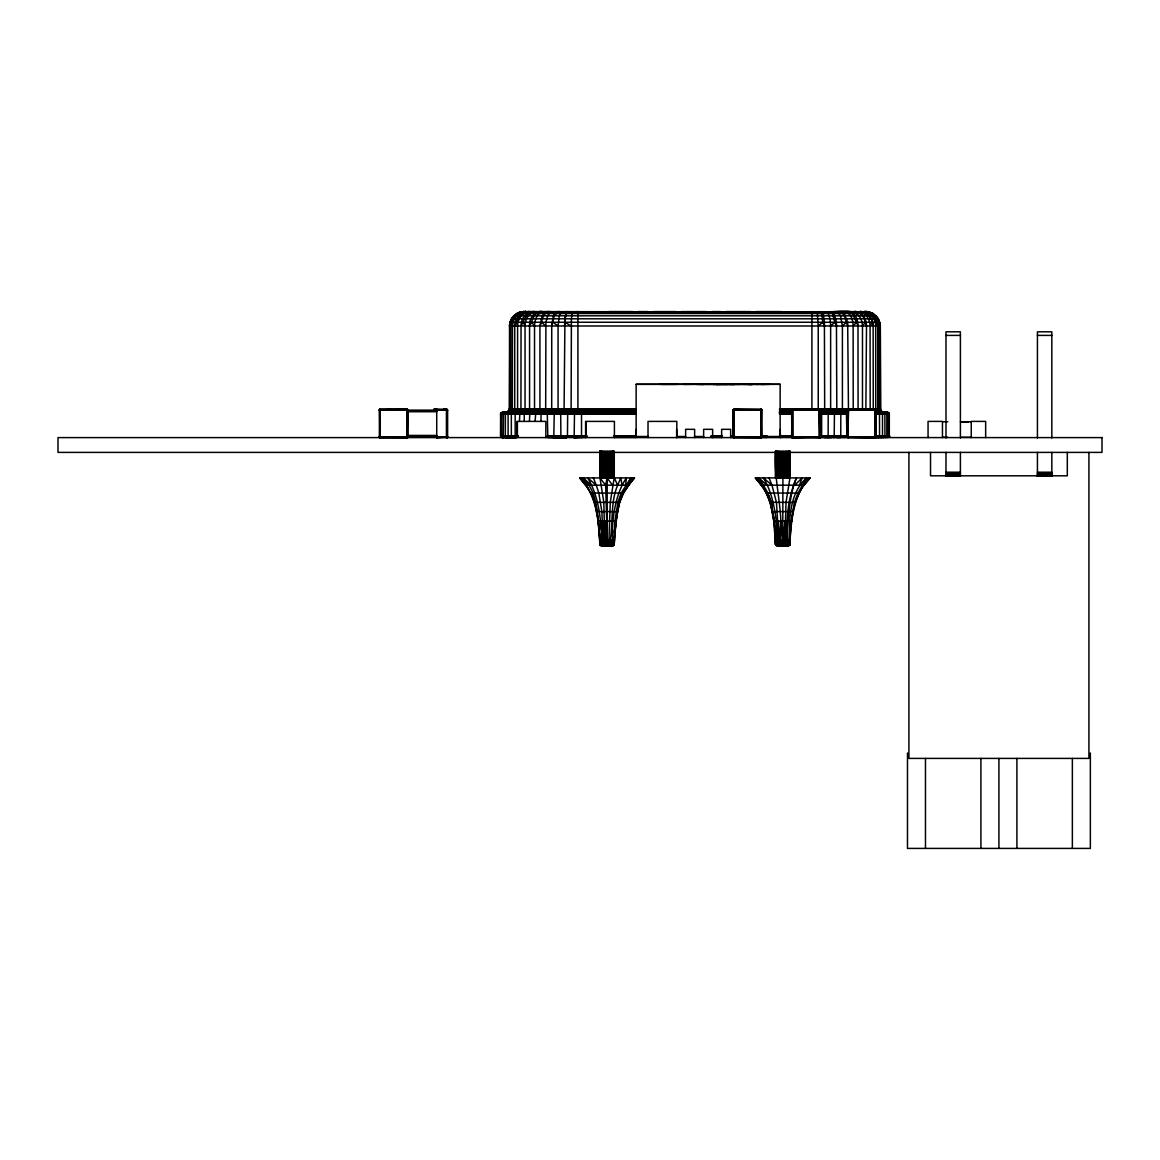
<?xml version="1.0" encoding="UTF-8"?>
<svg xmlns="http://www.w3.org/2000/svg" width="1160" height="1160" viewBox="0 0 1160 1160"><rect width="100%" height="100%" fill="white"/><g stroke="black" fill="none" stroke-linecap="round" stroke-linejoin="round"><path stroke-width="1.5" d="M629.894 481.545L633.577 477.92L623.587 493.058L619.701 502.352L617.526 511.603L613.249 545.055L605.737 545.447L604.838 542.01L603.809 502.352L599.981 477.92L599.894 451.124L600.126 477.92L600.3 465.407M613.35 451.124L613.321 477.92L612.726 451.124M760.786 437.639L761.54 436.87L761.322 409.697L733.874 409.219L733.091 409.959L733.395 437.61L761.047 437.885L761.859 436.87L733.062 436.87L733.091 410.234L734.135 409.147L734.135 437.914M789.032 451.124L788.988 477.92L788.409 451.124M789.728 451.124L789.713 477.92L789.337 451.124M612.248 451.124L612.175 477.92L611.436 451.124M761.729 483.981L756.262 477.92C771.356 494.986 774.445 517.984 775.474 539.878L777.345 545.591L771.429 502.352L767.949 493.058L763.396 485.185L756.262 477.92L766.514 493.058L770.327 502.352L773.764 521.101L775.562 544.518L777.591 545.591M787.93 451.124L787.857 477.92L787.118 451.124M806.881 480.341L809.26 477.92C792.28 496.291 791.598 522.348 789.38 545.447C787.234 546.505 790.598 541.618 790.047 539.878L775.474 539.878M600.242 451.124L600.126 477.92L600.111 451.124M610.798 451.124L610.682 477.92L609.855 451.124M775.924 451.124L775.808 477.92L776.185 451.124M786.48 451.124L786.364 477.92L785.523 451.124M775.996 542.01L775.576 541.299L775.736 545.055L775.996 539.878L775.533 540.589C776.011 547.549 776.866 546.302 775.547 539.878L775.779 545.055L789.771 545.055L791.207 521.101L794.426 502.352L798.008 493.058L806.519 477.92C788.38 494.32 789.308 522.101 789.061 544.518L789.916 544.518L789.974 539.878C788.728 545.722 789.394 548.143 789.974 540.589L789.525 539.878C791.555 549.419 777.997 543.779 778.534 545.591M599.88 477.92L600.01 451.124L599.88 477.92L605.665 485.185L607.419 545.447M609.116 451.124L608.942 477.92L608.087 451.124M775.793 451.124L775.808 477.92L775.692 451.124C773.01 482.473 785.262 514.112 779.332 545.273L781.376 545.273L778.882 539.878C775.59 518.781 774.909 496.639 763.367 477.92L771.965 485.185L776.446 502.352L778.955 542.01L781.028 545.591L776.127 545.447L775.576 541.299L775.634 544.794L789.887 544.794L789.945 541.299L789.51 542.01M784.798 451.124L784.624 477.92L783.768 451.124M601.909 545.591L600.068 545.055L599.43 533.049M601.039 451.124L600.851 477.92L600.547 451.124M604.041 545.591L604.838 542.01L607.086 539.878L607.289 451.124M776.721 451.124L776.518 477.92L776.229 451.124M781.318 544.518L782.754 539.878L782.971 451.124M778.186 521.101L780.753 539.878L783.102 545.447M602.228 451.124L601.982 477.92L601.518 451.124M603.736 451.124L603.476 477.92L602.852 451.124M605.462 451.124L605.215 477.92L604.462 451.124M604.838 542.01L606.926 539.878L607.086 521.101M777.91 451.124L777.664 477.92L777.2 451.124M779.404 451.124L779.158 477.92L778.534 451.124M781.144 451.124L780.897 477.92L780.143 451.124M635.52 411.916L551.333 411.336L545.736 412.264L506.848 412.264L551.333 411.336L556.075 412.395L566.834 412.395L571.111 411.336L571.401 318.797L572.257 312.083L577.912 311.59L577.912 412.395L635.52 412.264M635.52 412.641L581.523 412.641C570.764 413.859 556.075 409.857 547.288 414.192L547.853 437.537L566.152 437.596L567.457 435.798L574.142 437.596L574.505 412.916L581.523 412.395L581.523 437.537M789.597 451.124L789.96 477.92L786.031 502.352L784.885 539.878L783.13 544.518M789.931 542.01L789.728 545.055L789.931 542.01L775.562 542.01L775.634 544.794M512.343 409.726L512.459 325.989C511.575 318.435 518.505 311.59 525.929 311.59C519.419 313.185 514.678 319.29 514.721 325.989L514.721 408.798L513.75 411.336L511.4 412.395M776.606 474.338L776.518 477.92L776.489 451.124M586.916 436.697L567.457 435.798L567.689 412.452L502.933 412.641L501.743 414.192L501.743 435.798L502.831 437.596L501.86 437.537L500.525 435.798L500.584 413.728L501.048 412.916L635.52 412.916M607.448 544.518L608.942 539.878L610.276 502.352L614.176 477.92L614.278 451.124L614.278 477.92L617.671 485.185C609.522 504.31 613.973 525.987 609.072 545.447M564.05 412.264L564.949 318.797L566.66 312.083L572.257 312.083L541.299 312.083C536.297 314.664 534.659 320.755 534.528 325.989L534.528 408.798L533.861 411.336L532.237 412.395M611.305 545.591C612.495 544.258 604.969 546.259 602.33 545.591C595.718 536.63 602.823 488.897 580.58 477.92L590.976 493.058L594.761 502.352L598.168 521.101L599.88 544.518L601.3 545.591M608.42 545.447L608.522 544.518M777.157 545.562L784.087 545.447L784.204 544.518M784.87 545.055C789.38 523.058 787.538 499.322 796.47 477.92C787.495 498.626 785.523 522.391 787.973 544.518L784.755 545.447M506.267 412.395L509.124 411.336L509.849 408.798L507.196 412.264L509.805 411.336L510.835 408.798L510.835 325.989C510.791 318.681 516.78 312.083 524.102 311.59L520.188 312.083L869.652 312.083L524.102 311.59C516.33 311.445 509.472 318.217 509.515 325.989L509.486 409.726L509.849 325.989C509.863 319.667 514.242 313.736 520.39 312.083M828.211 414.192L821.657 414.192L846.872 414.192L847.163 412.916L821.57 412.916L846.438 412.641L846.872 435.798L821.657 435.798L820.743 437.596L821.642 436.262L821.657 414.192C820.831 411.365 828.733 411.452 828.211 414.192L828.139 436.697L827.878 437.537L824.31 437.566M564.949 318.797L564.572 325.989M560.904 437.537L560.686 412.916L581.523 412.452M571.111 411.336L577.912 412.395C572.068 407.769 552.32 419.34 558.062 408.798L558.062 325.989L559.294 315.81L561.164 312.083L567.515 311.59L565.558 315.81L564.847 322.262L571.213 325.989M612.857 545.591L614.205 544.794L615.989 521.101L619.397 502.352L623.181 493.058L633.577 477.92L622.905 493.058L619.193 502.352L615.844 521.101L614.046 545.055L612.248 545.591M847.163 412.916L823.687 412.395L834.446 412.916L834.185 437.537M560.555 435.798L566.152 437.596L554.451 437.596L553.813 435.798L554.277 412.452L525.567 412.452L524.247 414.192L524.247 421.399M503.643 413.728C504.034 411.873 506.63 412.482 505.397 414.192L505.31 437.596L503.063 437.537L502.265 437.059L503.28 435.798L503.512 413.293L505.31 412.395L518.824 412.264L520.941 409.726L521.043 325.989C520.869 318.652 526.553 310.865 534.47 311.59C528.351 313.446 525.016 319.885 525.045 325.989L525.045 408.798L524.233 411.336L522.261 412.395M551.74 325.989L553.363 315.81L555.828 312.083L558.018 311.59L554.262 315.81L551.74 325.989L551.696 409.726L551.333 411.336L541.024 414.192L541.024 421.399M604.708 521.101L606.607 539.878L614.409 539.878L613.828 544.794L614.901 521.101L617.874 502.352L621.195 493.058L630.837 477.92L627.763 485.185M835.389 412.395L840.637 412.916L840.826 413.728L840.754 436.697L840.318 437.537L836.781 437.566M635.52 414.192L500.525 414.192C502.019 410.132 507.022 414.845 509.037 410.596L635.52 410.596M543.982 412.395L545.678 408.798L545.91 322.262L547.665 315.81L550.637 311.59L520.477 312.083L514.039 315.81L511.763 318.797M820.889 437.349L846.438 437.349L846.872 435.798L844.697 437.537M571.213 408.798L567.37 409.726L566.834 412.395M541.024 414.192L541.691 412.452M567.457 414.192L569.096 412.395M612.9 545.447C610.928 527.322 613.872 495.668 626.472 477.92L625.53 485.185M786.291 545.447L788.423 539.878M539.922 325.989L542.257 315.81L545.852 312.083L548.985 311.59C542.184 312.736 542.59 321.175 539.922 325.989L539.922 408.798L537.921 412.395M500.757 436.697L501.512 412.641M535.064 421.399L535.818 412.452L517.346 412.641L515.171 414.192L515.171 435.798L515.968 437.596L512.532 437.537L511.372 435.798L511.299 412.452L508.109 414.192L508.109 435.798L509.748 437.596L515.968 437.596L508.109 435.798L505.455 436.262L505.31 437.596L515.968 437.596L508.109 435.798L505.31 437.596L503.28 435.798L500.584 436.262M588.816 489.128L580.58 477.92C596.066 495.625 598.893 519.433 599.88 542.01L614.278 542.01L614.104 545.055L600.068 545.055L600.576 539.878M614.162 533.049L614.452 529.641M789.771 534.76L789.771 545.055M790.511 526.22L790.815 522.812M635.52 408.798L509.515 408.798L509.428 409.726L509.849 408.798M527.002 412.395L528.8 411.336L529.554 408.798L529.554 325.989C528.916 318.376 535.108 310.401 542.416 311.59L539.966 312.083M524.247 414.192L525.19 412.452M565.123 318.797L565.399 315.81M519.462 421.399L519.868 412.916L517.693 412.452M509.979 324.757L511.676 318.797M515.171 414.192L516.258 412.452L511.299 412.452M875.931 436.697L876.134 435.798L889.314 435.798L889.314 414.192L888.328 412.641L889.038 435.798C895.549 437.871 864.722 437.987 876.163 436.87L847.365 436.87L847.699 409.495L875.075 409.147L875.075 437.914M514.416 412.395L516.664 411.336L517.592 408.798L517.592 325.989C517.534 319.217 522.377 312.33 529.395 311.59C521 311.431 517.766 319.754 514.721 325.989M875.38 412.409L878.381 412.452L879.497 413.728L879.556 435.798L878.54 437.537M508.109 414.192L509.312 412.452M503.063 437.537L503.28 435.798L501.99 436.697L500.83 435.798L502.411 437.596M878.381 412.452L883.673 412.452L884.877 413.728L884.935 435.798L884.08 437.349M512.459 325.989C512.401 318.637 518.447 311.779 525.929 311.59L521.304 312.083M558.062 408.798L556.365 412.264L551.333 411.336M784.914 544.518L782.754 539.878L785.131 521.101M887.719 413.728L886.907 412.641L883.673 412.452L886.022 412.395L886.835 414.192L886.835 435.798L885.544 437.537M553.813 414.192C556.611 413.757 556.757 410.698 560.686 412.916L556.452 412.452M730.916 437.059L760.974 437.074L761.54 410.234M787.336 521.101L784.885 539.878L786.567 544.518L784.914 544.794M379.334 436.87L380.262 436.87L379.334 437.407L379.509 409.465L406.899 409.147L407.943 409.959L407.421 437.784L406.899 409.147M379.885 409.857L379.726 437.407M407.841 436.87L379.885 437.262L379.523 410.031M447.209 437.639L447.528 436.87L379.189 436.87M509.849 325.989L510.342 322.262L509.515 325.989L880.324 325.989L880.803 410.596L876.148 410.596L875.075 409.465M507.819 411.916L509.515 408.798M734.135 437.639L733.381 436.87L733.758 409.857L761.54 409.465L734.135 409.19M761.322 409.291L761.815 437.146L760.786 436.87L761.047 437.885M791.584 410.234L820.381 410.234L820.236 437.407L791.903 437.639L791.584 410.234C793.005 408.422 791.903 411.307 792.135 409.335M792.527 437.392L792.28 409.857L819.293 409.697L819.844 437.407L819.583 409.19L792.005 409.567L791.613 436.87L820.062 437.639L820.337 409.959L819.293 409.465M875.626 409.291L876.163 410.234L847.365 410.234L848.192 410.089L848.236 437.074L875.075 437.146L875.597 409.335L848.438 409.465L847.51 410.234L847.902 437.407L875.278 437.61M848.293 437.117L847.902 437.813L848.438 409.959L847.394 410.234M888.415 437.349L875.38 437.349L876.017 409.697L875.843 437.639L875.075 436.87C876.902 437.929 874.133 437.784 876.119 436.87M875.742 437.262L875.698 325.989C875.742 319.16 870.711 312.765 863.91 311.59C871.972 311.01 879.236 317.942 879.149 325.989L879.149 408.798L880.193 411.336L883.92 412.395L882.948 412.264M734.135 409.465L733.091 410.234L733.207 436.87L733.091 410.234L733.874 409.77M761.714 437.407L761.018 437.784M791.758 521.101C792.889 505.122 798.616 489.302 810.188 477.92L755.334 477.92L761.279 485.185L804.242 485.185L810.188 477.92M379.189 410.234L447.528 410.234L433.985 409.291L446.44 409.147L446.44 437.914L447.485 437.146L436.726 437.813M446.44 437.813L447.528 436.87L436.726 437.407M447.528 436.87L436.726 437.146M776.185 539.878L775.779 545.055M545.678 408.798L546.882 409.726L545.316 412.395L547.505 412.916L545.142 412.452M509.515 325.989L510.24 322.262M605.665 485.185L607.086 477.92L606.245 451.124M600.735 545.447L599.88 542.01L599.995 544.794L614.205 544.794L614.278 542.01L612.915 545.591M786.987 545.591L787.437 544.518L785.798 545.591M606.607 540.589L606.477 521.101L606.926 539.878L599.749 539.878L600.358 545.055M610.61 545.447L610.407 542.01L608.942 539.878M512.01 410.596L512.459 408.798M539.922 408.798L535.949 412.395M834.62 435.798L833.387 437.537M524.668 413.728L534.02 413.728L534.774 412.452M870.174 409.726L870.072 325.989C870.13 319.623 866.143 313.562 860.024 311.59L868.666 312.083L865.679 311.59C873.364 311.547 880.164 318.289 880.034 325.989L879.802 409.726L883.238 412.395M614.205 544.794L599.88 544.518L599.88 542.01L599.952 544.794L601.242 545.591M875.351 409.219L848.438 409.697M407.174 409.219L406.899 410.234L407.943 409.959M733.874 437.885C733.018 436.522 734.396 438.103 733.395 437.074M380.001 437.885L380.262 436.87L379.334 437.407L379.987 437.914M761.293 437.784L761.685 409.712L733.062 410.234L761.511 410.031M819.293 409.959L819.685 409.857M876.076 436.262L889.256 436.262L888.705 437.059L889.038 435.798L887.893 437.349M888.705 437.059L888.981 436.262M529.554 325.989C532.614 320.798 533.426 312.025 541.067 311.59L532.44 312.083M529.554 408.798L528.438 411.336L526.625 412.395M884.08 412.641L886.907 412.641M614.162 544.794L613.118 545.562L614.278 544.518C612.553 547.824 597.009 545.635 600.779 544.518M521.043 325.989C524.291 320.334 526.321 311.619 534.47 311.59M529.105 409.726L525.045 408.798L519.462 412.395M612.683 545.562L612.987 544.518L612.03 544.794M787.93 545.591L788.8 544.794L787.712 544.794M778.955 542.01L777.881 545.055L776.852 544.518L778.882 539.878M879.556 435.798L878.381 437.537M517.592 408.798L513.227 412.395M799.443 485.185L802.154 477.92L794.745 485.185M612.306 544.518L614.104 539.878M586.916 437.349L574.142 437.596L574.476 436.697M605.636 544.518L606.607 542.01M508.167 413.728C502.454 415.976 507.674 411.626 505.92 412.395M884.935 435.798L883.34 437.537M775.678 544.794L775.59 542.01M775.982 521.101L777.331 539.878L776.011 544.518L776.808 545.055M886.472 412.452L888.212 414.192L888.212 435.798L886.907 437.349M875.698 325.989L877.221 322.262C875.655 316.303 870.145 311.663 863.91 311.59L867.448 312.083M635.52 413.728L500.584 413.728L504.861 412.452M503.28 435.798L502.831 437.596L501.743 435.798M379.363 409.988L380.262 410.234L379.987 409.19M387.512 410.031L389.18 409.147L389.151 410.089M388.266 409.959C388.092 408.885 391.05 410.35 390.471 409.335C390.601 409.886 385.309 409.538 388.266 409.465M407.377 437.146L407.29 409.857L379.61 409.857M605.737 545.447L603.91 544.518L603.214 542.01L601.851 511.603L598.821 493.058L596.284 485.185L587.685 477.92C598.908 496.625 600.88 518.549 601.649 539.878L600.329 544.518L601.126 545.055M820.062 437.639L820.033 437.074M791.845 409.77L792.193 409.422M847.539 409.988C848.975 410.712 847.583 408.523 848.438 410.234M614.046 545.055L613.408 545.562M391.007 409.697L390.238 409.495M617.671 485.185L620.788 477.92L622.093 485.185M510.835 325.989L512.532 322.262M789.481 545.055L775.562 544.518L775.909 545.273C775.083 544.953 778.998 544.504 776.939 545.447M387.991 409.19L387.991 409.959L389.18 409.465M529.787 412.916L529.453 421.399M601.039 544.794L603.07 539.878L600.3 521.101M776.721 544.794L777.809 544.794M603.258 545.591C600.503 544.881 604.229 546.316 603.273 544.518M778.94 545.591C776.083 545.896 781.564 544.475 777.562 544.794M792.12 437.813L819.496 437.074L819.496 410.031M407.174 437.885L380.03 437.784L380.262 436.87M406.899 410.234L407.841 409.697M389.963 410.031L391.007 409.465M870.072 325.989L872.407 322.262C871.058 316.549 866.07 311.663 860.024 311.59C867.579 311.518 873.248 318.768 873.146 325.989L873.262 409.726M648.425 436.508L636.144 436.508L636.144 384.308L674.83 384.308M607.448 545.055L603.562 545.055L612.074 545.273L610.899 545.591M781.318 544.794L778.07 544.518L777.331 539.878M818.235 409.726L818.235 325.989L817.249 312.083L855.355 311.59C862.402 312.113 866.563 319.493 866.505 325.989L865.867 409.726L862.474 408.798L862.474 325.989C861.082 300.629 827.515 316.361 811.913 311.59L811.913 409.726M574.142 437.596L586.916 437.059M807.157 480.82L809.26 477.92L802.691 485.185M511.459 411.336L511.908 410.596M761.163 437.262L730.916 437.349M734.135 409.959L733.758 409.857M792.657 409.959L792.657 437.146M389.325 409.495L390.093 409.697M862.474 325.989L865.418 322.262C864.794 317.188 859.023 310.735 854.587 312.083M634.505 477.92L628.648 485.185L585.51 485.185L579.652 477.92L634.505 477.92L628.125 485.185M387.223 410.089L388.238 410.089M510.037 409.726L510.835 408.798L512.256 409.726M853.209 409.726L853.136 325.989L856.573 322.262L852.151 313.519L847.423 311.59C854.76 311.46 858.038 319.769 857.994 325.989L858.081 409.726M602.852 545.591L602.127 544.794L604.766 539.878L602.504 521.101M733.395 437.61L734.135 437.146L733.613 410.089M820.033 409.495L819.293 410.234L820.106 409.77M875.814 409.495L875.075 410.234L876.119 410.234M761.25 409.422L761.018 410.089M791.845 437.334L792.657 436.87L779.52 437.349M819.685 437.537L819.293 436.87L820.308 437.146M876.09 409.959L875.321 410.089M847.902 437.407L875.321 437.784M847.713 412.032L842.885 411.336L842.407 408.798L842.407 325.989L846.22 322.262C845.481 318.144 844.059 312.388 839.202 311.59L844.132 313.519L847.67 322.262L848.482 411.336M888.212 414.192L887.893 412.641M511.821 437.059L508.109 435.798L505.31 437.596L509.748 437.596L505.905 437.059L505.397 435.798M818.235 408.798L820.526 409.726C818.801 412.423 834.91 415.164 830.633 408.798L830.633 325.989L834.808 322.262L832.546 313.519L830.125 311.59L832.779 312.083L834.026 313.519L836.447 322.262L836.809 410.596L837.592 412.264L847.627 412.293M818.235 325.989L822.701 322.262L822.106 315.81L820.497 311.59L822.527 312.083L823.165 313.519L824.397 322.262L824.688 411.336L829.559 412.264L847.38 411.771M568.762 312.083L569.342 311.59L566.66 312.083M501.352 412.916L503.063 412.452L501.352 412.916L502.149 412.452M502.642 412.641L501.743 414.192L501.105 413.728M407.914 437.146L406.899 436.87L407.841 437.407L406.899 436.87L407.146 437.784M610.639 544.794L603.548 545.447M786.32 544.794L784.087 545.447M683.892 384.308L711.24 384.279L706.396 384.293M444.642 410.089C446.179 408.668 444.686 410.161 443.714 409.465M601.649 539.878L602.402 544.518L605.665 545.055M779.201 544.794L781.347 545.055M720.2 384.308L734.802 384.279M873.146 408.798L871.653 409.726L870.072 408.798M779.52 408.798L880.324 408.798L880.512 410.596L882.688 412.264L878.511 412.264L876.134 409.726L877.714 408.798L877.714 325.989L877.236 322.262L873.639 315.81M847.771 437.262L847.902 436.87M611.726 545.562L613.103 545.273M787.393 545.562L779.592 544.518M820.526 409.726L824.485 408.798L828.936 409.726L830.633 408.798M776.461 544.518L775.59 544.518L776.635 545.591L789.337 545.447L779.23 545.447M840.768 412.395L842.885 411.336L820.743 411.916M846.843 436.262L845.074 437.059L820.99 436.697L846.756 436.697M608.522 544.794L610.508 545.273L608.812 545.591L613.886 545.273M881.281 437.537L882.499 435.798L882.499 414.192L881.281 412.452M510.647 411.916L508.921 412.395M608.463 545.273L613.031 545.055M784.145 545.273L788.713 545.055M502.933 412.641L503.817 412.395M508.095 412.264L508.935 411.916M886.892 437.537L888.734 436.262M406.899 409.291L380.262 409.19M558.467 312.083L561.164 312.083M714.952 384.308L712.863 384.308L734.367 384.308L721.114 384.308M842.885 411.336L840.391 412.264L839.376 409.726L836.621 408.798M884.935 414.192L886.835 414.192M660.199 384.279L677.875 384.308L662.418 384.308L665.274 384.279M834.62 414.192L840.855 414.192M839.376 409.726L842.407 408.798M608.492 545.055L610.247 544.518M784.174 545.055L785.929 544.518L786.19 545.273L784.493 545.591L785.943 545.562M729.379 384.308L752.042 384.308L748.881 384.279M820.961 412.395L824.688 411.336M733.323 409.77L733.947 410.031M548.752 312.083L559.714 311.59M612.277 544.794L613.379 544.518M788.785 545.273L786.582 545.591M505.296 413.728L502.12 413.728M879.556 414.192L882.499 414.192M821.57 412.916L823.788 412.452L824.035 413.728M700.031 384.308L700.872 384.279M846.235 412.452L846.974 412.641M546.882 409.726L551.74 408.798L557.134 409.726M527.002 312.083L529.917 312.083M506.5 412.452L503.367 412.452M879.671 436.262L884.543 436.262M784.189 544.794L785.929 544.518M706.991 384.279L713.893 384.308M522.682 312.083L526.002 311.59L522.406 312.083M526.495 312.083L529.815 311.59L524.581 312.083M547.389 436.697L553.813 435.798L566.152 437.596L553.813 435.798L547.317 436.262M788.582 545.447L787.51 545.591L788.351 545.562M520.477 312.083L524.102 311.59M709.717 384.308L696.159 384.293L697.537 384.308M511.429 436.262L518.071 436.102M741.023 384.293L737.818 384.279L740.82 384.279M888.705 412.916L875.162 413.293L889.314 414.192L876.134 414.192L875.38 412.641L888.415 412.641L883.673 412.452M746.156 384.308L743.227 384.293L769.341 384.308L756.117 384.308M722.738 384.308L715.865 384.308L727.596 384.279L713.226 384.308L723.84 384.293L715.648 384.308L718.895 384.308M693.39 384.293L665.188 384.308M701.553 384.308L710.239 384.279M390.093 409.465L389.049 410.031L388.904 409.19M757.074 384.293L780.143 384.308L780.143 436.508L760.887 436.508M840.637 412.916L846.539 412.395M547.665 437.349L560.686 437.059M743.473 384.279L757.494 384.308L756.48 384.308M712.95 384.308L714.516 384.279M737.629 384.308L698.044 384.308M724.884 384.308L725.87 384.279L722.274 384.308M733.308 384.293L734.135 384.308L732.569 384.308L739.63 384.308L737.165 384.279M699.088 384.279L704.018 384.308M746.359 384.308L747.388 384.279M696.058 384.279L700.727 384.279L699.538 384.308M732.163 384.308L750.969 384.279L746.924 384.308M732.149 384.308L733.961 384.279L725 384.293M717.605 384.308L716.822 384.308M661.519 384.308L660.156 384.293L664.535 384.308M723.289 384.279L725.13 384.308M684.284 384.308L683.414 384.308M668.421 384.308L663.723 384.279M703.627 384.293L702.873 384.308L704.279 384.279M723.173 384.279L727.132 384.308M696.159 384.293L698.305 384.279M701.96 384.279L704.12 384.279M716.59 384.279L718.127 384.308L715.865 384.279M733.439 384.293L735.498 384.308M837.592 412.264L829.791 412.395L828.936 409.726M755.74 384.308L757.335 384.279M697.421 384.293L702.104 384.279M718.605 384.308L720.867 384.308L718.33 384.308M754.522 384.308L747.315 384.279L757.349 384.293M686.038 384.308L683.689 384.293L695.289 384.308M724.347 384.308L730.655 384.293L726.639 384.308M747.779 384.308L753.014 384.308M732.569 384.279L729.654 384.293M766.702 384.279L759.495 384.279M729.48 384.308L733.758 384.308M709.441 384.308L719.534 384.293M755.972 384.308L770.052 384.279M516.722 313.519L873.117 313.519L878.395 318.797L880.324 325.989L878.091 318.797L875.814 315.81M513.735 315.81L876.105 315.81M511.444 318.797L878.395 318.797M510.009 322.262L879.831 322.262M945.994 335.399L960.393 335.399M1037.431 335.399L1051.83 335.399M636.144 384.308L780.143 384.308M792.657 409.465L819.293 409.291M433.985 409.697L447.485 410.089L433.985 409.959M509.399 409.726L635.52 409.726M779.52 409.726L880.44 409.726L880.324 408.798M406.986 410.654L436.726 410.654M779.52 410.596L792.12 410.596M820.569 410.596L848.178 410.596M406.986 410.959L436.726 410.959M407.928 411.307L436.726 411.307M508.471 411.336L635.52 411.336M779.52 411.336L792.12 411.336M820.642 411.336L847.076 411.336M876.148 410.596L881.368 411.336L880.701 410.596M407.928 411.67L436.726 411.67M779.52 411.916L792.12 411.916M874.756 411.916L882.122 411.916L881.281 411.336M779.52 412.264L792.12 412.264L779.52 412.452M501.86 412.452L635.52 412.452M818.902 412.395L847.916 412.395M874.683 412.395L888.516 412.916L887.327 412.641M501.424 412.641L505.905 412.916M779.52 412.641L792.12 412.641M779.52 412.916L792.12 412.916M874.93 412.916L888.792 412.916M500.757 413.293L635.52 413.293M779.52 413.293L792.12 413.293M821.613 413.293L847.293 413.293M779.52 413.728L792.12 413.728M821.642 413.728L847.38 413.728M779.52 414.192L792.12 414.192M942.457 421.747L947.851 421.747M960.451 421.747L971.254 421.747M964.163 422.11L960.683 421.747M968.165 422.11L964.844 421.747M636.144 429.316L635.782 437.596M780.143 429.316L780.506 437.596M407.928 435.435L436.726 435.435M407.928 435.812L436.726 435.812M500.525 435.798L518.041 435.798M547.288 435.798L586.916 435.798M613.915 435.798L635.52 435.798M711.124 435.798L721.926 435.798M730.916 435.798L734.512 435.798M761.526 435.798L766.919 435.798M779.52 435.798L792.12 435.798M407.928 436.16L436.726 436.16M586.916 436.262L567.457 435.798M613.915 436.262L635.52 436.262M711.124 436.262L721.926 436.262M730.916 436.262L734.512 436.262M761.526 436.262L766.919 436.262M779.52 436.262L792.12 436.262M407.928 436.45L436.726 436.45M676.642 436.508L685.633 436.508M694.637 436.508L703.641 436.508M712.646 436.508L721.636 436.508M730.64 436.508L734.236 436.508M407.928 436.682L436.726 436.682M613.915 436.697L635.52 436.697M711.124 436.697L721.926 436.697M730.916 436.697L734.512 436.697M761.526 436.697L766.919 436.697M779.52 436.697L792.12 436.697M791.584 436.87L820.381 436.87M613.915 437.059L635.52 437.059M711.124 437.059L721.926 437.059M761.526 437.059L766.919 437.059M779.52 437.059L792.12 437.059M820.946 437.059L846.626 437.059M875.684 437.059L888.792 437.059M942.457 437.233L947.851 437.233M960.451 437.233L971.254 437.233M613.915 437.349L635.52 437.349M711.124 437.349L721.926 437.349M761.526 437.349L766.919 437.349M945.994 472.207L960.393 472.207M1037.431 472.207L1051.83 472.207M945.994 473.135L960.393 473.135M1037.431 473.135L1051.83 473.135M945.994 474.005L960.393 474.005M1037.431 474.005L1051.83 474.005M945.994 474.759L960.393 474.759M1037.431 474.759L1051.83 474.759M945.994 475.325L960.393 475.325M1037.431 475.325L1051.83 475.325M945.994 475.687L960.393 475.687M1037.431 475.687L1051.83 475.687M945.994 475.948L960.393 475.948M1037.431 475.948L1051.83 475.948M590.571 493.058L623.587 493.058M766.325 493.058L799.196 493.058M594.457 502.352L619.701 502.352M770.182 502.352L795.325 502.352M596.632 511.603L617.526 511.603M772.357 511.603L793.15 511.603M597.937 521.101L616.221 521.101M773.662 521.101L791.86 521.101M600.111 545.055L605.346 545.591L603.896 545.562M745.996 384.293L754.029 384.279M725.536 384.293L731.322 384.308M744.575 384.308L734.918 384.279L736.324 384.308M745.88 384.308L737.02 384.279M749.722 384.308L752.695 384.308M699.784 384.279L702.38 384.308L699.306 384.308M686.343 384.308L688.678 384.308M751.796 384.308L748.476 384.279L752.361 384.308M731.481 384.279L733.004 384.293M827.878 437.537L831.444 437.566M717.025 384.308L717.721 384.279M749.389 384.279L750.578 384.308M444.468 409.495C442.888 410.161 444.802 409.074 445.556 409.857M443.714 409.697L446.571 409.959L445.527 409.465M445.527 409.959L446.296 410.031M601.475 545.562L602.432 545.562M882.659 412.395L879.439 411.916L877.714 408.798L879.628 410.596M865.752 312.083L854.456 311.59L857.98 312.083M554.451 437.596L547.505 437.059L553.813 435.798L566.152 437.596M568.821 413.728L574.461 414.192M569.024 412.452L574.505 412.916M860.995 312.083L855.355 311.59L858.356 312.083M666.681 384.279L665.985 384.279M887.719 412.452C885.341 412.221 890.242 413.293 887.458 412.452M556.046 413.728L560.555 414.192M447.528 410.234L446.44 409.147M869.652 312.083L865.737 311.59L868.666 312.083M869.449 312.083L865.679 311.59L873.117 313.519M792.425 437.784L792.657 409.147M406.899 409.465L407.841 410.234L407.667 436.87M776.432 545.562L775.953 545.273M600.75 545.562L599.88 544.518M601.257 545.447L602.33 545.591L601.054 545.273M879.062 412.395L876.684 411.336M863.794 312.083L860.444 311.59L863.591 312.083M880.092 412.395L881.672 413.728M876.365 412.395L875.539 412.264L882.992 412.264L882.02 411.916M828.211 435.798L833.736 436.697M610.812 545.055L609.232 544.794L610.885 544.518L612.001 542.01L610.667 539.878M516.664 413.728L519.462 414.192M544.562 413.728L547.288 414.192M851.309 312.083L848.772 311.59L850.816 312.083M603.287 544.794L601.88 544.794M786.553 544.794L787.872 545.055M518.158 436.392L515.171 435.798L517.824 436.667M842.841 312.083L840.855 311.59L842.305 312.083M776.736 545.273L778.113 545.562M819.438 437.117L820.207 437.392M760.786 436.87L761.685 437.117M379.74 410.089L379.74 409.335M534.528 408.798L537.964 409.726M518.303 436.638L515.171 435.798L518.491 436.827M602.127 544.794L601.17 544.518L603.519 544.794M840.855 435.798L845.074 437.059M600.488 545.447L600.227 545.273M564.572 408.798L567.37 409.726M833.184 312.083L831.821 311.59L832.779 312.083M606.607 541.299L608.565 542.01L609.232 544.518M510.168 413.728L511.372 414.192M848.062 437.537L848.438 409.147M380.001 437.334L407.102 437.074L407.102 410.031L380.03 410.089L380.132 437.117M603.91 544.518L605.694 545.273M883.34 412.452L884.543 413.728M506.659 437.537L505.905 437.059M534.02 413.728L535.064 414.192M887.429 412.395L888.516 412.916M886.835 435.798L887.719 436.262M847.931 408.798L849.584 409.726L853.136 408.798L862.068 409.726L862.474 408.798L862.562 409.726M875.321 413.728L876.134 414.192M514.721 408.798L516.345 409.726M379.334 409.697L380.262 410.234M846.713 312.083C851.57 314.781 852.991 320.827 853.136 325.989M552.899 322.262L558.062 325.989M521.043 408.798L522.29 409.726M886.327 412.916L884.529 412.395L886.196 413.728M501.424 437.349L500.83 435.798L502.831 437.596L501.816 436.262M541.546 322.262L545.678 325.989M837.651 312.083L840.521 315.81L842.407 325.989M766.76 485.185L759.003 477.92L763.396 485.185M591.092 485.185L583.321 477.92L587.932 485.185M791.917 409.495L792.657 410.234M819.293 436.87L820.033 437.61M406.899 436.87L407.667 437.639M501.99 436.697L502.831 437.596M579.652 477.92L586.032 485.185M755.334 477.92L761.526 485.185M446.571 410.089L445.556 410.089M835.548 412.452L835.983 413.728M531.57 322.262L534.528 325.989M761.511 409.495L761.685 409.712M607.086 477.92L612.553 485.185M607.086 539.878L608.565 542.01M827.718 312.083L830.111 318.797L830.633 325.989M500.83 435.798L501.86 437.537M875.075 436.87L875.466 437.537M612.175 539.878L613.234 542.01M834.808 322.262L836.621 325.989M822.701 322.262L824.485 325.989M523.29 322.262L525.045 325.989M875.698 408.798L876.134 409.726M846.22 322.262L847.931 325.989M769.036 477.92L771.965 485.185M593.369 477.92L596.284 485.185M591.252 493.058L594.355 500.801M780.767 545.447L780.593 544.518M605.085 545.447L604.925 544.518M768.109 494.61L771.095 502.352M856.573 322.262L857.994 325.989M880.034 408.798L880.353 409.726M865.418 322.262L866.505 325.989M594.964 502.352L596.718 510.052M771.429 503.904L772.096 506.978M872.407 322.262L873.146 325.989M516.882 322.262L517.592 325.989M877.221 322.262L877.714 325.989M791.917 437.074L791.903 410.234M597.066 511.603L597.893 517.94M879.149 408.798L879.28 409.726M780.39 521.101L782.754 539.878M773.706 516.345L774.314 521.101M866.505 408.798L866.607 409.726M598.313 521.101L599.111 529.641M774.779 526.22L775.533 534.76M599.938 539.878L600.111 542.01M782.42 545.447L782.391 544.518M606.738 545.447L606.709 544.518M781.927 451.124L782.754 477.92M613.654 451.124L614.278 477.92M1090.357 752.999L1090.357 848.409L907.482 848.409L907.482 752.999M1088.921 452.4L1088.921 758.408L908.918 758.408L908.918 452.4M1072.362 758.408L1072.362 848.409M1067.316 452.4L1067.316 475.803L930.523 475.803L930.523 452.4M1051.83 438.001L1051.83 331.803L1037.431 331.803L1037.431 438.001M1051.83 452.4L1051.83 476.368M1037.431 452.4L1037.431 476.368M1016.914 758.408L1016.914 848.409M998.919 758.408L998.919 848.409M985.652 437.596L985.652 421.399L971.254 421.399L971.254 437.596M980.91 758.408L980.91 848.409M960.393 438.001L960.393 331.803L945.994 331.803L945.994 438.001M960.393 452.4L960.393 476.368M945.994 452.4L945.994 476.368M942.457 437.596L942.457 421.399L928.058 421.399L928.058 437.596M925.477 758.408L925.477 848.409M819.293 409.147L819.293 437.914M781.318 311.59L755.812 311.59M766.093 436.508L766.093 437.596M760.786 409.147L760.786 437.914M750.723 311.59L725.855 311.59M730.64 437.596L730.64 429.316L721.636 429.316L721.636 437.596M720.751 311.59L711.834 311.59M712.646 437.596L712.646 429.316L703.641 429.316L703.641 437.596M706.73 311.59L681.225 311.59M694.637 437.596L694.637 429.316L685.633 429.316L685.633 437.596M676.816 437.596L676.816 421.399L648.019 421.399L648.019 437.596M676.642 429.316L676.642 437.596M676.135 311.59L653.182 311.59M648.077 311.59L637.884 311.59M632.78 311.59L609.188 311.59M614.409 437.596L614.409 421.399L585.611 421.399L585.611 437.596M585.974 421.747L585.974 437.233M545.838 437.596L545.838 421.399L517.026 421.399L517.026 437.596M517.389 421.747L517.389 437.233M447.485 409.988L447.485 437.117M447.383 409.712L447.383 437.392M447.209 409.495L447.209 437.61M446.991 409.291L446.991 437.784M446.73 409.19L446.73 437.885M445.817 409.19L445.817 409.959M444.903 409.19L444.903 409.959M443.99 409.19L443.99 409.959M436.726 409.147L436.726 437.914M435.812 409.147L435.812 409.959M434.899 409.147L434.899 409.959M433.985 409.147L433.985 411.307M400.722 409.147L400.722 409.959M399.809 409.147L399.809 409.959M398.895 409.147L398.895 409.959M397.996 409.147L397.996 409.959M390.732 409.19L390.732 409.959M389.818 409.19L389.818 409.959M380.262 409.147L380.262 437.914M775.576 451.124L775.562 477.92L775.562 451.124M508.211 412.264L507.166 412.395L508.211 412.264M664.317 384.279L664.245 384.308M764.962 384.279L761.236 384.308L764.962 384.308M1102 437.596L58 437.596L58 452.4L1102 452.4L1102 437.596M887.98 412.452L886.994 412.395L887.893 412.452M880.034 325.989L879.527 322.262L880.034 325.989M789.96 477.92L789.83 451.124L789.96 477.92"/></g></svg>
